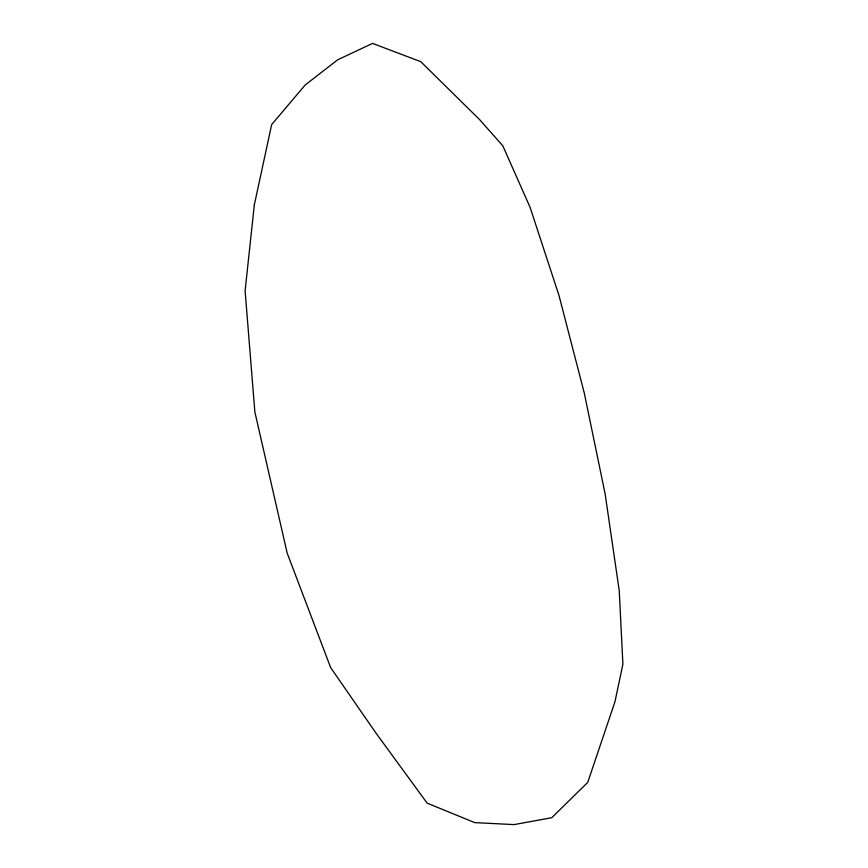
<?xml version="1.0" encoding="UTF-8"?>
<svg xmlns="http://www.w3.org/2000/svg" width="868" height="868" viewBox="0 0 868 868"><rect width="100%" height="100%" fill="white"/><g stroke="black" fill="none" stroke-linecap="round" stroke-linejoin="round"><path stroke-width="1.3" d="M254.346 204.761L245.101 290.856L254.867 412.007L287.2 553.187L330.697 667.698L375.866 732.928L427.143 803.139L474.753 822.625L514.138 824.6L551.755 817.721L587.745 782.372L614.967 701.745L622.899 664.204L619.242 590.685L605.137 493.957L584.262 392.987L559.003 295.543L530.098 207.365L502.822 145.824L479.472 119.48L420.774 61.671L372.556 43.4L337.619 59.838L305.167 85.01L271.662 124.591L254.346 204.761"/></g></svg>
